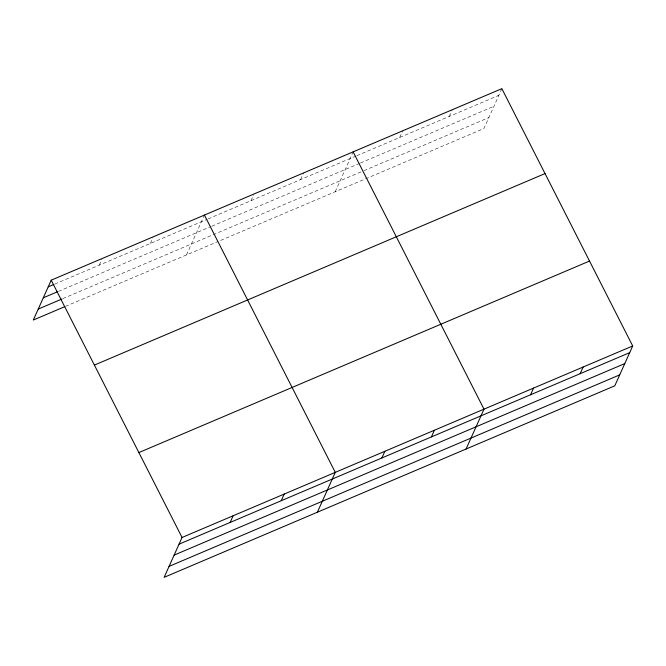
<?xml version="1.0" encoding="UTF-8"?>
<svg xmlns="http://www.w3.org/2000/svg" width="666" height="666" viewBox="0 0 666 666"><rect width="100%" height="100%" fill="white"/><g stroke="black" fill="none" stroke-linecap="round" stroke-linejoin="round"><path stroke-width="0.5" stroke-dasharray="3.33 2.5" d="M99.284 265.151L101.906 259.307M150.358 243.44L152.98 237.604M186.513 254.92L204.054 215.901M250.999 200.674L253.629 194.83M300.574 179.604L303.571 172.927M335.231 191.725L352.764 152.697M399.708 137.471L402.714 130.794M449.284 116.408L452.281 109.732M501.856 88.661L483.941 128.521L218.931 241.15M54.837 284.041L207.151 219.305M208.1 218.906L355.86 156.11M356.818 155.702L498.851 95.338M58.425 291.375L210.806 226.615M211.763 226.207L359.515 163.411M360.473 163.004L493.931 106.285M62.812 298.634L363.028 171.045M363.977 170.646L488.861 117.574M65.459 306.368L217.973 241.55"/><path stroke-width="1" d="M632.7 345.962L182.059 537.479L164.144 577.339L614.785 385.822L632.7 345.962L501.856 88.661L51.215 280.178L33.3 320.038L64.51 306.776M230.136 522.444L233.133 515.775M281.21 500.74L284.207 494.064M317.366 512.221L335.281 472.361L204.429 215.06M381.851 457.967L384.848 451.298M431.418 436.904L434.415 430.228M466.075 449.017L483.991 409.165L353.138 151.865M530.561 394.772L533.558 388.095M580.128 373.701L583.133 367.033M48.21 286.855L53.888 284.44M43.29 297.802L57.476 291.775M38.22 309.082L61.863 299.034M94.389 365.085L545.029 173.576M138.878 452.572L589.518 261.055M179.062 544.155L629.703 352.639M174.142 555.103L624.783 363.586M169.072 566.383L619.705 374.875M51.215 280.178L182.059 537.479"/></g></svg>
